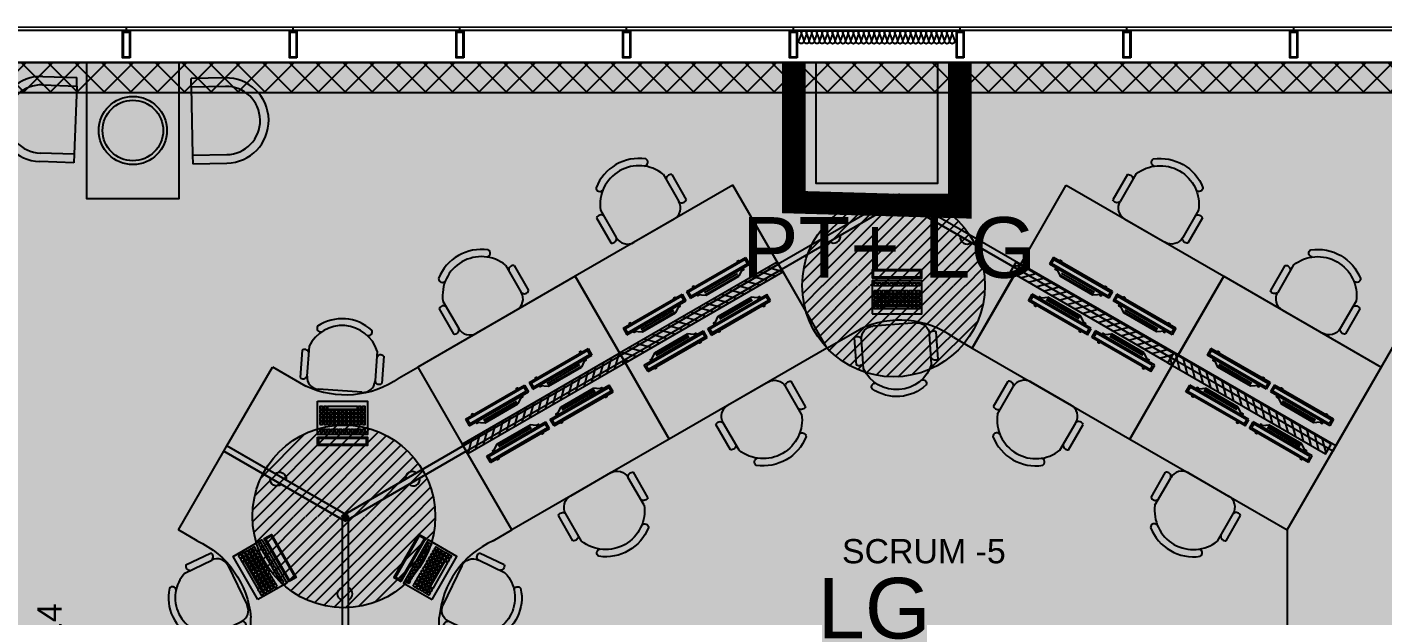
# Model space of a CAD drawing. Header units: millimetres. Extents: x 4688743 to 4806056, y -3017657 to -2960297.
# Drawn here: x 4718546 to 4727490, y -2969417 to -2965533 of the extents above; entities that cross this region are included whole.
import ezdxf

# ---------------------------------------------------------------- set-up
doc = ezdxf.new("R2010")
doc.units = ezdxf.units.MM
doc.header["$MEASUREMENT"] = 0
doc.linetypes.add('CONTINU', pattern=[0])
for name, color, linetype in [('a-col', 3, 'Continuous'), ('a-hat col', 254, 'Continuous'), ('a-spandral panel', 151, 'Continuous'), ('glazing', 5, 'Continuous'), ('i floor', 252, 'Continuous'), ('I-CEIL', 11, 'CONTINU'), ('I-CHAR', 100, 'Continuous'), ('I-CLNG PELMET', 20, 'Continuous'), ('I-CLNG-GRID', 31, 'Continuous'), ('I-EQPM', 20, 'Continuous'), ('I-EQPN', 93, 'Continuous'), ('I-FINISHES', 174, 'Continuous'), ('I-FLOOR', 8, 'Continuous'), ('I-FURN', 3, 'Continuous'), ('I-FURN-CHAIR', 20, 'Continuous'), ('I-FURN-CHAR', 2, 'Continuous'), ('I-FURN-PNLS', 147, 'Continuous'), ('I-PART', 1, 'Continuous'), ('I-TEXT', 2, 'Continuous'), ('lighting', 7, 'Continuous')]:
    doc.layers.add(name, color=color, linetype=linetype)
doc.styles.add('ROMANS', font='arial.ttf', dxfattribs={"height": 175})
doc.linetypes.add('FENCELINE2', pattern='A,6.35,-2.54,[132,ltypeshp.shx,S=2.54,R=0,X=-2.54,Y=0],-2.54,25.4', length=36.83)
doc.linetypes.add('ZIGZAG', pattern='A,0.0001,-0.2,[131,ltypeshp.shx,S=0.2,R=0,X=-0.2,Y=0],-0.4,[131,ltypeshp.shx,S=0.2,R=180,X=0.2,Y=0],-0.2', length=0.8001)

# ---------------------------------------------------------------- blocks, each defined once
blk = doc.blocks.new('PROFILE_GLZ_MULI_END')
at = {"color": 4}
blk.add_lwpolyline([(25, -25), (25, 0)], dxfattribs=at)
for points in [[(50, -200), (0, -200), (0, -25), (50, -25)], [(45, -195), (5, -195), (5, -30), (45, -30)]]:
    blk.add_lwpolyline(points, close=True, dxfattribs=at)
blk = doc.blocks.new('SP')
at = {"layer": 'a-spandral panel'}
for p, q in [((32124.2, -28116, 0), (32095.8, -28105.2, 0)), ((32124.2, -28116, 0), (32095.8, -28105.2, 0)), ((32124.2, -28117.6, 0), (32095.8, -28128.4, 0)), ((32124.2, -28117.6, 0), (32095.8, -28128.4, 0)), ((32124.2, -28140.8, 0), (32095.8, -28130, 0)), ((32124.2, -28140.8, 0), (32095.8, -28130, 0)), ((32124.2, -28142.4, 0), (32095.8, -28153.2, 0)), ((32124.2, -28142.4, 0), (32095.8, -28153.2, 0)), ((32124.2, -28165.6, 0), (32095.8, -28154.8, 0)), ((32124.2, -28165.6, 0), (32095.8, -28154.8, 0)), ((32124.2, -28167.2, 0), (32095.8, -28178, 0)), ((32124.2, -28167.2, 0), (32095.8, -28178, 0)), ((32124.2, -28190.5, 0), (32095.8, -28179.7, 0)), ((32124.2, -28190.5, 0), (32095.8, -28179.7, 0)), ((32124.2, -28192.1, 0), (32095.8, -28202.9, 0)), ((32124.2, -28192.1, 0), (32095.8, -28202.9, 0)), ((32124.2, -28215.3, 0), (32095.8, -28204.5, 0)), ((32124.2, -28215.3, 0), (32095.8, -28204.5, 0)), ((32124.2, -28216.9, 0), (32095.8, -28227.7, 0)), ((32124.2, -28216.9, 0), (32095.8, -28227.7, 0)), ((32124.2, -28240.1, 0), (32095.8, -28229.3, 0)), ((32124.2, -28240.1, 0), (32095.8, -28229.3, 0)), ((32124.2, -28241.8, 0), (32095.8, -28252.5, 0)), ((32124.2, -28241.8, 0), (32095.8, -28252.5, 0)), ((32124.2, -28265, 0), (32095.8, -28254.2, 0)), ((32124.2, -28265, 0), (32095.8, -28254.2, 0)), ((32124.2, -28266.6, 0), (32095.8, -28277.4, 0)), ((32124.2, -28266.6, 0), (32095.8, -28277.4, 0)), ((32124.2, -28289.8, 0), (32095.8, -28279, 0)), ((32124.2, -28289.8, 0), (32095.8, -28279, 0)), ((32124.2, -28291.4, 0), (32095.8, -28302.2, 0)), ((32124.2, -28291.4, 0), (32095.8, -28302.2, 0)), ((32124.2, -28314.7, 0), (32095.8, -28303.9, 0)), ((32124.2, -28314.7, 0), (32095.8, -28303.9, 0)), ((32124.2, -28314.7, 0), (32095.8, -28303.9, 0)), ((32124.2, -28314.7, 0), (32095.8, -28303.9, 0)), ((32124.2, -28316.3, 0), (32095.8, -28327.1, 0)), ((32124.2, -28316.3, 0), (32095.8, -28327.1, 0)), ((32124.2, -28316.3, 0), (32095.8, -28327.1, 0)), ((32124.2, -28316.3, 0), (32095.8, -28327.1, 0)), ((32124.2, -28339.5, 0), (32095.8, -28328.7, 0)), ((32124.2, -28339.5, 0), (32095.8, -28328.7, 0)), ((32124.2, -28341.1, 0), (32095.8, -28351.9, 0)), ((32124.2, -28341.1, 0), (32095.8, -28351.9, 0)), ((32124.2, -28364.4, 0), (32095.8, -28353.6, 0)), ((32124.2, -28364.4, 0), (32095.8, -28353.6, 0)), ((32124.2, -28366, 0), (32095.8, -28376.8, 0)), ((32124.2, -28389.2, 0), (32095.8, -28378.4, 0)), ((32124.2, -28389.2, 0), (32095.8, -28378.4, 0)), ((32124.2, -28390.8, 0), (32095.8, -28401.6, 0)), ((32124.2, -28390.8, 0), (32095.8, -28401.6, 0)), ((32124.2, -28414, 0), (32095.8, -28403.2, 0)), ((32124.2, -28414, 0), (32095.8, -28403.2, 0)), ((32124.2, -28415.6, 0), (32095.8, -28426.4, 0)), ((32124.2, -28415.6, 0), (32095.8, -28426.4, 0)), ((32124.2, -28438.9, 0), (32095.8, -28428.1, 0)), ((32124.2, -28438.9, 0), (32095.8, -28428.1, 0)), ((32124.2, -28440.5, 0), (32095.8, -28451.3, 0)), ((32124.2, -28440.5, 0), (32095.8, -28451.3, 0)), ((32124.2, -28463.7, 0), (32095.8, -28452.9, 0)), ((32124.2, -28463.7, 0), (32095.8, -28452.9, 0)), ((32124.2, -28465.3, 0), (32095.8, -28476.1, 0)), ((32124.2, -28465.3, 0), (32095.8, -28476.1, 0)), ((32124.2, -28488.5, 0), (32095.8, -28477.7, 0)), ((32124.2, -28488.5, 0), (32095.8, -28477.7, 0)), ((32124.2, -28490.2, 0), (32095.8, -28501, 0)), ((32124.2, -28490.2, 0), (32095.8, -28501, 0)), ((32124.2, -28513.4, 0), (32095.8, -28502.6, 0)), ((32124.2, -28513.4, 0), (32095.8, -28502.6, 0)), ((32124.2, -28515, 0), (32095.8, -28525.8, 0)), ((32124.2, -28515, 0), (32095.8, -28525.8, 0)), ((32124.2, -28538.2, 0), (32095.8, -28527.4, 0)), ((32124.2, -28538.2, 0), (32095.8, -28527.4, 0)), ((32124.2, -28539.8, 0), (32095.8, -28550.6, 0)), ((32124.2, -28539.8, 0), (32095.8, -28550.6, 0)), ((32124.2, -28563.1, 0), (32095.8, -28552.3, 0)), ((32124.2, -28563.1, 0), (32095.8, -28552.3, 0)), ((32124.2, -28564.7, 0), (32095.8, -28575.5, 0)), ((32124.2, -28588, 0), (32095.8, -28577.2, 0)), ((32124.2, -28588, 0), (32095.8, -28577.2, 0)), ((32124.2, -28589.6, 0), (32095.8, -28600.4, 0)), ((32124.2, -28589.6, 0), (32095.8, -28600.4, 0)), ((32124.2, -28612.8, 0), (32095.8, -28602, 0)), ((32124.2, -28612.8, 0), (32095.8, -28602, 0)), ((32124.2, -28614.4, 0), (32095.8, -28625.2, 0)), ((32124.2, -28614.4, 0), (32095.8, -28625.2, 0)), ((32124.2, -28637.7, 0), (32095.8, -28626.9, 0)), ((32124.2, -28637.7, 0), (32095.8, -28626.9, 0)), ((32124.2, -28639.3, 0), (32095.8, -28650.1, 0)), ((32124.2, -28639.3, 0), (32095.8, -28650.1, 0)), ((32124.2, -28662.5, 0), (32095.8, -28651.7, 0)), ((32124.2, -28662.5, 0), (32095.8, -28651.7, 0)), ((32124.2, -28664.1, 0), (32095.8, -28674.9, 0)), ((32124.2, -28664.1, 0), (32095.8, -28674.9, 0)), ((32124.2, -28687.4, 0), (32095.8, -28676.6, 0)), ((32124.2, -28689, 0), (32095.8, -28699.8, 0)), ((32124.2, -28712.2, 0), (32095.8, -28701.4, 0)), ((32124.2, -28713.8, 0), (32095.8, -28724.6, 0)), ((32124.2, -28737, 0), (32095.8, -28726.2, 0)), ((32124.2, -28738.6, 0), (32095.8, -28749.4, 0)), ((32124.2, -28761.9, 0), (32095.8, -28751.1, 0)), ((32124.2, -28763.5, 0), (32095.8, -28774.3, 0)), ((32124.2, -28786.7, 0), (32095.8, -28775.9, 0)), ((32124.2, -28788.3, 0), (32095.8, -28799.1, 0)), ((32124.2, -28811.5, 0), (32095.8, -28800.7, 0)), ((32124.2, -28813.1, 0), (32095.8, -28823.9, 0)), ((32124.2, -28836.4, 0), (32095.8, -28825.6, 0)), ((32124.2, -28838, 0), (32095.8, -28848.8, 0))]:
    blk.add_line(p, q, dxfattribs=at)
at = {"layer": 'a-spandral panel', "extrusion": (0, 0, -1)}
for centre, major_axis, start_param, end_param in [((32091.4, -28116.8, 0), (12.4, 0.1), 1.213288, 5.080477), ((32128.6, -28104.4, 0), (-12.4, 0), 3.039863, 5.075357), ((32091.4, -28141.6, 0), (12.4, 0.1), 1.213288, 5.080477), ((32091.4, -28166.4, 0), (12.4, 0.1), 1.213288, 5.080477), ((32128.6, -28129.2, 0), (-12.4, 0), 1.207828, 5.075357), ((32128.6, -28154, 0), (-12.4, 0), 1.207828, 5.075357), ((32128.6, -28178.9, 0), (-12.4, 0), 1.207828, 5.075357), ((32091.4, -28191.3, 0), (12.4, 0.1), 1.213288, 5.080477), ((32091.4, -28216.1, 0), (12.4, 0.1), 1.213288, 5.080477), ((32091.4, -28240.9, 0), (-12.4, 0.3), 4.32193, 8.189119), ((32128.6, -28203.7, 0), (-12.4, 0), 1.207828, 5.075357), ((32128.6, -28228.5, 0), (12.4, 0.1), 4.360844, 8.228374), ((32128.6, -28253.4, 0), (-12.4, 0), 1.207828, 5.075357), ((32091.4, -28265.8, 0), (-12.4, 0.3), 4.32193, 8.189119), ((32091.4, -28290.6, 0), (12.4, 0.2), 1.224344, 5.091533), ((32091.4, -28315.5, 0), (12.4, 0.1), 1.213288, 5.080477), ((32091.4, -28315.5, 0), (12.4, 0.1), 1.213288, 5.080477), ((32128.6, -28278.2, 0), (-12.4, 0), 1.207828, 5.075357), ((32128.6, -28303.1, 0), (12.4, 0.1), 4.360844, 8.228374), ((32091.4, -28340.3, 0), (12.4, 0.1), 1.213288, 5.080477), ((32091.4, -28365.2, 0), (-12.4, 0.1), 4.344301, 8.21149), ((32128.6, -28327.9, 0), (12.4, 0.1), 4.360844, 8.228374), ((32128.6, -28352.7, 0), (-12.4, 0), 1.207828, 5.075357), ((32128.6, -28377.6, 0), (-12.4, 0), 1.207828, 5.075357), ((32091.4, -28390, 0), (12.4, 0.1), 1.213288, 5.080477), ((32091.4, -28414.8, 0), (12.4, 0.1), 1.213288, 5.080477), ((32091.4, -28439.7, 0), (-12.4, 0.1), 4.344301, 8.21149), ((32128.6, -28402.4, 0), (12.4, 0.1), 4.360844, 8.228374), ((32128.6, -28427.2, 0), (-12.4, 0), 1.207828, 5.075357), ((32091.4, -28464.5, 0), (-12.4, 0.1), 4.344301, 8.21149), ((32091.4, -28489.4, 0), (12.4, 0.1), 1.213288, 5.080477), ((32128.6, -28452.1, 0), (-12.4, 0), 1.207828, 5.075357), ((32128.6, -28476.9, 0), (-12.4, 0), 1.207828, 5.075357), ((32128.6, -28501.8, 0), (12.4, 0.1), 4.360844, 8.228374), ((32091.4, -28563.9, 0), (12.4, 0.2), 2.415472, 5.091533), ((32091.4, -28514.2, 0), (-12.4, 0.3), 4.32193, 8.189119), ((32091.4, -28539, 0), (-12.4, 0.3), 4.32193, 8.189119), ((32091.4, -28563.9, 0), (-12.4, 0.3), 4.32193, 8.189119), ((32128.6, -28526.6, 0), (-12.4, 0), 1.207828, 5.075357), ((32128.6, -28551.5, 0), (-12.4, 0), 1.207828, 5.075357), ((32128.6, -28576.4, 0), (-12.4, 0), 1.207828, 5.075357), ((32091.4, -28588.8, 0), (-12.4, 0.1), 4.344301, 8.21149), ((32091.4, -28613.6, 0), (12.4, 0.1), 1.213288, 5.080477), ((32091.4, -28638.5, 0), (-12.4, 0.3), 4.32193, 8.189119), ((32128.6, -28601.2, 0), (-12.4, 0), 1.207828, 5.075357), ((32128.6, -28626.1, 0), (12.4, 0.1), 4.360844, 8.228374), ((32091.4, -28663.3, 0), (-12.4, 0.3), 4.32193, 8.189119), ((32091.4, -28688.2, 0), (-12.4, 0.3), 4.32193, 8.189119), ((32128.6, -28650.9, 0), (-12.4, 0), 1.207828, 5.075357), ((32128.6, -28675.7, 0), (-12.4, 0), 1.207828, 5.075357), ((32128.6, -28675.7, 0), (-12.4, 0), 1.207828, 5.075357), ((32128.6, -28700.6, 0), (-12.4, 0), 1.207828, 5.075357), ((32128.6, -28700.6, 0), (-12.4, 0), 1.207828, 5.075357), ((32091.4, -28713, 0), (-12.4, 0.3), 4.32193, 8.189119), ((32091.4, -28737.8, 0), (-12.4, 0.3), 4.32193, 8.189119), ((32091.4, -28762.7, 0), (-12.4, 0.3), 4.32193, 8.189119), ((32128.6, -28725.4, 0), (-12.4, 0), 1.207828, 5.075357), ((32128.6, -28725.4, 0), (-12.4, 0), 1.207828, 5.075357), ((32128.6, -28750.2, 0), (-12.4, 0), 1.207828, 5.075357), ((32128.6, -28750.2, 0), (-12.4, 0), 1.207828, 5.075357), ((32091.4, -28787.5, 0), (-12.4, 0.3), 4.32193, 8.189119), ((32091.4, -28812.3, 0), (-12.4, 0.3), 4.32193, 8.189119), ((32128.6, -28775.1, 0), (-12.4, 0), 1.207828, 5.075357), ((32128.6, -28775.1, 0), (-12.4, 0), 1.207828, 5.075357), ((32128.6, -28799.9, 0), (-12.4, 0), 1.207828, 3.817737), ((32128.6, -28799.9, 0), (-12.4, 0), 1.207828, 5.075357), ((32128.6, -28799.9, 0), (-12.4, 0), 1.207828, 5.075357), ((32128.6, -28824.7, 0), (-12.4, 0), 1.207828, 3.817737), ((32091.4, -28837.2, 0), (-12.4, 0.3), 4.32193, 8.189119), ((32128.6, -28849.6, 0), (-12.4, 0), 1.207828, 3.817737)]:
    blk.add_ellipse(centre, major_axis=major_axis, ratio=1, start_param=start_param, end_param=end_param, dxfattribs=at)
blk = doc.blocks.new('I-SMON')
at = {"layer": 'I-EQPM'}
for p, q in [((266.7, 10.9), (-183.3, 10.9)), ((-183.3, 10.9), (-183.3, -39.1)), ((266.7, 10.9), (266.7, -39.1)), ((266.7, -39.1), (-183.3, -39.1)), ((-133.3, -39.1), (-83.3, -74.1)), ((166.7, -74.1), (-83.3, -74.1)), ((216.7, -39.1), (166.7, -74.1))]:
    blk.add_line(p, q, dxfattribs=at)
at = {"layer": 'I-EQPM', "color": 8}
for p, q in [((166.7, -54), (-83.3, -54)), ((166.7, -67.4), (-83.3, -67.4))]:
    blk.add_line(p, q, dxfattribs=at)
blk.add_lwpolyline([(256.7, -29.1), (-173.3, -29.1), (-173.3, 0.9), (256.7, 0.9)], close=True, dxfattribs=at)
at = {"layer": 'I-EQPM'}
for points in [[(-123.3, 10.9), (-123.3, 18.4), (-133.3, 18.4), (-133.3, 10.9)], [(206.7, 10.9), (206.7, 18.4), (216.7, 18.4), (216.7, 10.9)], [(-123.3, -46.1), (-123.3, -50.4), (-133.3, -50.4), (-133.3, -39.1)], [(206.7, -46.1), (206.7, -50.4), (216.7, -50.4), (216.7, -39.1)]]:
    blk.add_lwpolyline(points, dxfattribs=at)
blk = doc.blocks.new('I-CHAR')
at = {"layer": 'I-FURN-CHAR', "color": 0}
for p, q in [((-438.2, 234.5), (-234.5, 438.2)), ((19.2, 299), (-120, 438.2)), ((30.3, 351.6), (-97.7, 479.5)), ((-351.6, -30.3), (-479.5, 97.7)), ((-299, -19.2), (-438.2, 120))]:
    blk.add_line(p, q, dxfattribs=at)
for centre, radius, start, end in [((-177.3, 380.9), 81, 45, 135), ((-95.3, 451), 28.6, 94.80348, 202.85849), ((1.7, 354), 28.6, 247.14151, 355.19652), ((-203, 203), 242, 246.63139, 23.36861), ((-380.9, 177.3), 81, 135, 225), ((-203, 203), 287, 276.456, 353.544), ((59.3, 164.7), 23.7, 13.6623, 155.9702), ((-451, 95.3), 28.6, 67.14151, 175.19652), ((-354, -1.7), 28.6, 274.80348, 22.85849), ((-164.7, -59.3), 23.7, 114.0298, 256.3377)]:
    blk.add_arc(centre, radius, start, end, dxfattribs=at)
blk = doc.blocks.new('1200X750MM')
at = {"color": 177}
for p, q in [((4894824.7, -2990642.5), (4894824.7, -2990682.5)), ((4896024.7, -2990642.5), (4896024.7, -2990682.5))]:
    blk.add_line(p, q, dxfattribs=at)
at = {"layer": 'I-FURN'}
for p, q in [((4894824.7, -2990042.5), (4896024.7, -2990042.5)), ((4894824.7, -2990642.5), (4894824.7, -2990042.5)), ((4896024.7, -2990042.5), (4896024.7, -2990642.5)), ((4896024.7, -2990642.5), (4894824.7, -2990642.5))]:
    blk.add_line(p, q, dxfattribs=at)
at = {"layer": 'I-FURN', "color": 177}
for p, q in [((4896024.7, -2990642.5), (4894824.7, -2990642.5)), ((4896024.7, -2990682.5), (4894824.7, -2990682.5))]:
    blk.add_line(p, q, dxfattribs=at)
at = {"layer": 'I-EQPN'}
for p in [(4895173.2, -2990508.3, 0), (4895656.8, -2990508.3, 0)]:
    blk.add_blockref('I-SMON', p, dxfattribs=at)
at = {"layer": 'I-FURN-CHAIR', "extrusion": (0, 0, -1), "xscale": 1.058823529411668, "yscale": 1.058823529411668, "zscale": -1.058823529411765, "rotation": 135.0000000000092}
blk.add_blockref('I-CHAR', (-4895424.7, -2989538.8), dxfattribs=at)
blk = doc.blocks.new('I-LTOP')
at = {"linetype": 'Continuous'}
for points in [[(-225, 325), (225, 325), (225, 400), (-225, 400)], [(-225, 0), (225, 0), (225, 300), (-225, 300)]]:
    blk.add_lwpolyline(points, close=True, dxfattribs=at)
at = {"color": 8, "linetype": 'Continuous'}
for points in [[(-215, 335), (215, 335), (215, 390), (-215, 390)], [(-205, 281), (-180, 281), (-180, 256), (-205, 256)], [(-170, 281), (-145, 281), (-145, 256), (-170, 256)], [(-135, 281), (-110, 281), (-110, 256), (-135, 256)], [(-100, 281), (-75, 281), (-75, 256), (-100, 256)], [(-65, 281), (-40, 281), (-40, 256), (-65, 256)], [(-30, 281), (-5, 281), (-5, 256), (-30, 256)], [(5, 281), (30, 281), (30, 256), (5, 256)], [(40, 281), (65, 281), (65, 256), (40, 256)], [(75, 281), (100, 281), (100, 256), (75, 256)], [(110, 281), (135, 281), (135, 256), (110, 256)], [(145, 281), (170, 281), (170, 256), (145, 256)], [(180, 281), (205, 281), (205, 256), (180, 256)], [(-205, 211), (-180, 211), (-180, 186), (-205, 186)], [(-205, 176), (-180, 176), (-180, 151), (-205, 151)], [(-205, 141), (-180, 141), (-180, 116), (-205, 116)], [(-170, 211), (-145, 211), (-145, 186), (-170, 186)], [(-170, 176), (-145, 176), (-145, 151), (-170, 151)], [(-170, 141), (-145, 141), (-145, 116), (-170, 116)], [(-135, 211), (-110, 211), (-110, 186), (-135, 186)], [(-135, 176), (-110, 176), (-110, 151), (-135, 151)], [(-135, 141), (-110, 141), (-110, 116), (-135, 116)], [(-100, 211), (-75, 211), (-75, 186), (-100, 186)], [(-100, 176), (-75, 176), (-75, 151), (-100, 151)], [(-100, 141), (-75, 141), (-75, 116), (-100, 116)], [(-65, 211), (-40, 211), (-40, 186), (-65, 186)], [(-65, 176), (-40, 176), (-40, 151), (-65, 151)], [(-65, 141), (-40, 141), (-40, 116), (-65, 116)], [(-30, 211), (-5, 211), (-5, 186), (-30, 186)], [(-30, 176), (-5, 176), (-5, 151), (-30, 151)], [(-30, 141), (-5, 141), (-5, 116), (-30, 116)], [(5, 211), (30, 211), (30, 186), (5, 186)], [(5, 176), (30, 176), (30, 151), (5, 151)], [(5, 141), (30, 141), (30, 116), (5, 116)], [(40, 211), (65, 211), (65, 186), (40, 186)], [(40, 176), (65, 176), (65, 151), (40, 151)], [(40, 141), (65, 141), (65, 116), (40, 116)], [(75, 211), (100, 211), (100, 186), (75, 186)], [(75, 176), (100, 176), (100, 151), (75, 151)], [(75, 141), (100, 141), (100, 116), (75, 116)], [(110, 211), (135, 211), (135, 186), (110, 186)], [(110, 176), (135, 176), (135, 151), (110, 151)], [(110, 141), (135, 141), (135, 116), (110, 116)], [(145, 211), (170, 211), (170, 186), (145, 186)], [(145, 176), (170, 176), (170, 151), (145, 151)], [(145, 141), (170, 141), (170, 116), (145, 116)], [(180, 211), (205, 211), (205, 186), (180, 186)], [(180, 176), (205, 176), (205, 151), (180, 151)], [(180, 141), (205, 141), (205, 116), (180, 116)], [(-205, 106), (-180, 106), (-180, 81), (-205, 81)], [(-205, 71), (-180, 71), (-180, 46), (-205, 46)], [(-170, 106), (-145, 106), (-145, 81), (-170, 81)], [(-170, 71), (-145, 71), (-145, 46), (-170, 46)], [(-135, 106), (-110, 106), (-110, 81), (-135, 81)], [(-135, 71), (135, 71), (135, 46), (-135, 46)], [(-100, 106), (-75, 106), (-75, 81), (-100, 81)], [(-65, 106), (-40, 106), (-40, 81), (-65, 81)], [(-30, 106), (-5, 106), (-5, 81), (-30, 81)], [(5, 106), (30, 106), (30, 81), (5, 81)], [(40, 106), (65, 106), (65, 81), (40, 81)], [(75, 106), (100, 106), (100, 81), (75, 81)], [(110, 106), (135, 106), (135, 81), (110, 81)], [(145, 106), (170, 106), (170, 81), (145, 81)], [(145, 71), (170, 71), (170, 46), (145, 46)], [(180, 106), (205, 106), (205, 81), (180, 81)], [(180, 71), (205, 71), (205, 46), (180, 46)]]:
    blk.add_lwpolyline(points, close=True, dxfattribs=at)
blk = doc.blocks.new('120 deg')
at = {"layer": 'I-FURN'}
for p, q in [((0, -43.3), (-779.4, -493.3)), ((779.4, -493.3), (0, -43.3)), ((-779.4, -493.3), (-479.4, -1012.9)), ((479.4, -1012.9), (779.4, -493.3)), ((-478.9, -1013.8), (-258.7, -887.6)), ((356.2, -941.8), (479.4, -1012.9))]:
    blk.add_line(p, q, dxfattribs=at)
for centre, radius, start, end in [((-432.5, -276.4), 43.6, 229.30903, 10.69097), ((444.2, -283.1), 43.6, 169.30903, 310.69097), ((2.6, -1438.8), 610, 54.5643, 115.35787)]:
    blk.add_arc(centre, radius, start, end, dxfattribs=at)
at = {"layer": 'I-FURN-PNLS'}
for p, q in [((0, 2.9), (-799.4, -458.7)), ((0, -43.3), (0, 2.9)), ((0, 2.9), (799.4, -458.7)), ((0, -43.3), (-779.4, -493.3)), ((0, -43.3), (-20, -8.7)), ((0, -43.3), (20, -8.7)), ((0, -43.3), (779.4, -493.3)), ((-799.4, -458.7), (-779.4, -493.3)), ((779.4, -493.3), (799.4, -458.7))]:
    blk.add_line(p, q, dxfattribs=at)
at = {"layer": 'I-EQPM', "xscale": 0.7289999993517995, "yscale": 0.7289999993517995, "zscale": 0.7289999993517995}
blk.add_blockref('I-LTOP', (-16.9, -787.8), dxfattribs=at)
at = {"layer": 'I-FURN', "extrusion": (0, 0, -1), "zscale": -1, "rotation": 310.8322319987356}
blk.add_blockref('I-CHAR', (-2, -1331.7), dxfattribs=at)
blk = doc.blocks.new('A$C14136a1b')
at = {"layer": 'I-CHAR'}
for p, q in [((514, 742.8), (516, 799)), ((1270, 736.7), (1268.9, 792.9)), ((498.2, 293), (496.2, 236.8)), ((1278.5, 286.8), (1279.6, 230.5))]:
    blk.add_line(p, q, dxfattribs=at)
at = {"layer": 'I-CHAR', "elevation": 0}
blk.add_lwpolyline([(581.2, 900.1), (1188.2, 900.1), (1188.2, 0), (581.2, 0)], close=True, dxfattribs=at)
at = {"layer": 'I-CHAR'}
for points in [[(291.1, 806.9), (516, 799)], [(289.2, 750.7), (514, 742.8), (498.2, 293), (273.3, 300.9)], [(1493.9, 797.2), (1268.9, 792.9)], [(1494.9, 741), (1270, 736.7), (1278.5, 286.8), (1503.5, 291)], [(496.2, 236.8), (271.4, 244.7)], [(1279.6, 230.5), (1504.6, 234.8)]]:
    blk.add_lwpolyline(points, dxfattribs=at)
for centre, radius, start, end in [((281.2, 525.8), 281.3, 87.98733, 267.98733), ((281.2, 525.8), 225, 87.98733, 267.98733), ((1499.2, 516), 281.3, 271.09138, 91.09138), ((1499.2, 516), 225, 271.09138, 91.09138)]:
    blk.add_arc(centre, radius, start, end, dxfattribs=at)
blk = doc.blocks.new('TE')
at = {"layer": 'lighting'}
h = blk.add_hatch(dxfattribs=at)
h.set_pattern_fill('ANSI31', color=256, scale=444.659501, angle=180)
h.set_pattern_definition([(225, (521058.506, -328391.95), (39.3027186, -39.3027186), [])])
edge = h.paths.add_edge_path()
edge.add_arc((4707750.4, -2967012.9), 602.6, 0, 360)
edge = h.paths.add_edge_path(flags=17)
edge.add_arc((4707750.4, -1393315.7), 1573697.3, 269.9804879, 270.0195121, ccw=False)
edge.add_arc((4707750.4, -2932028.5), 34988.5, 269.12236, 270.87764)
at = {"layer": 'lighting', "color": 6}
blk.add_circle((4707750.4, -2967012.9, 0), 602.6, dxfattribs=at)
blk = doc.blocks.new('f')
at = {"layer": 'lighting'}
h = blk.add_hatch(dxfattribs=at)
h.set_pattern_fill('ANSI31', color=2, scale=333, angle=180)
h.paths.add_polyline_path([(4696707.9, -2963336), (4697907.9, -2963336), (4697907.9, -2963411), (4696707.9, -2963411)])
blk.add_lwpolyline([(4696707.9, -2963336), (4697907.9, -2963336), (4697907.9, -2963411), (4696707.9, -2963411)], close=True, dxfattribs=at)

msp = doc.modelspace()

# ---------------------------------------------------------------- hatches: boundary and pattern name
at = {"layer": 'a-hat col'}
h = msp.add_hatch(color=256, dxfattribs=at)
h.paths.add_polyline_path([(4752351.8, -2973566.3), (4752801.8, -2973566.3), (4752801.8, -2975266.8), (4751253.1, -2975266.8), (4751253.1, -2974666.8), (4752351.8, -2974666.8)])
h.paths.add_polyline_path([(4734146.9, -2973515.6), (4734148.5, -2973965.1), (4735551.8, -2973965.1), (4735550.2, -2973515.6)])
h.paths.add_polyline_path([(4734148.5, -2965764.9), (4734148.5, -2966214.9), (4735551.8, -2966214.9), (4735551.8, -2965764.9)])
h.paths.add_polyline_path([(4741354.2, -2968650.5), (4741054.2, -2968650.5), (4741054.2, -2970044.1), (4741354.2, -2970044.1)])
h.paths.add_polyline_path([(4742904.2, -2968650.5), (4742604.2, -2968650.5), (4742604.2, -2970044.1), (4742904.2, -2970044.1)])
h.paths.add_polyline_path([(4744104.3, -2965764.9), (4744104.3, -2966064.9), (4742604.2, -2966064.9), (4742604.2, -2965764.9)])
h.paths.add_polyline_path([(4743251.9, -2974464.6), (4744051.9, -2974464.6), (4744051.9, -2975264.6), (4743251.9, -2975264.6)])
h.paths.add_polyline_path([(4734751.8, -2974464.6), (4735551.8, -2974464.6), (4735551.8, -2975264.6), (4734751.8, -2975264.6)])
h.paths.add_polyline_path([(4752651.8, -2965764.6), (4751253.1, -2965764.6), (4751253.1, -2967764.6), (4751553.1, -2967764.6), (4751553.1, -2966064.6), (4752651.8, -2966064.6)])
h.paths.add_polyline_path([(4747653.1, -2967764.6), (4747953.1, -2967764.6), (4747953.1, -2965764.6), (4747653.1, -2965764.6)])
h.paths.add_polyline_path([(4723751.8, -2965765.3), (4724551.8, -2965765.3), (4724551.8, -2966565.3), (4723751.8, -2966565.3)])
h.paths.add_polyline_path([(4712751.8, -2965765.3), (4713551.8, -2965765.3), (4713551.8, -2966565.3), (4712751.8, -2966565.3)])
h.paths.add_polyline_path([(4751751.8, -2984664.6), (4752551.8, -2984664.6), (4752551.8, -2985464.6), (4751751.8, -2985464.6)])
h.paths.add_polyline_path([(4743251.9, -2984664.6), (4744051.9, -2984664.6), (4744051.9, -2985464.6), (4743251.9, -2985464.6)])
h.paths.add_polyline_path([(4723751.8, -2973664.6), (4724551.8, -2973664.6), (4724551.8, -2974464.6), (4723751.8, -2974464.6)])
h.paths.add_polyline_path([(4712751.8, -2984664.6), (4713551.8, -2984664.6), (4713551.8, -2985464.6), (4712751.8, -2985464.6)])
h.paths.add_polyline_path([(4712751.8, -2973664.6), (4713551.8, -2973664.6), (4713551.8, -2974464.6), (4712751.8, -2974464.6)])
h.paths.add_polyline_path([(4734751.8, -2984664.6), (4735551.8, -2984664.6), (4735551.8, -2985464.6), (4734751.8, -2985464.6)])
h.paths.add_polyline_path([(4747553.1, -2975264.1), (4747953.1, -2975264.1), (4747953.1, -2973964.1), (4747553.1, -2973964.1)])
h.paths.add_polyline_path([(4723751.8, -2984664.6), (4724551.8, -2984664.6), (4724551.8, -2985464.6), (4723751.8, -2985464.6)])
at = {"layer": 'I-CEIL', "linetype": 'ByBlock'}
h = msp.add_hatch(dxfattribs=at)
h.set_pattern_fill('AR-CONC', color=152, scale=100, double=1)
h.set_pattern_definition([(50, (0, 0), (717.26018, -62.752135), [75, -825]), (355, (0, 0), (-138.75133, 752.19213), [60, -660]), (100.451444, (59.8, -5.2), (578.50885, 689.43999), [63.74019, -701.14211]), (46.1842, (0, 200), (1067.24133, -165.51928), [112.5, -1237.5]), (96.635635, (88.9, 186.2), (934.66195, 974.1186), [95.61034, -1051.71376]), (351.184164, (0, 200), (934.66195, 974.1186), [90, -990]), (21, (100, 150), (596.90705, -402.61889), [75, -825]), (326, (100, 150), (243.31533, 725.150045), [60, -660]), (71.451445, (149.74, 116.45), (840.22238, 322.53115), [63.74019, -701.14211]), (37.5, (0, 0), (12.159855, 332.893854), [0, -652, 0, -670, 0, -662.5]), (7.5, (0, 0), (263.069537, 394.411712), [0, -382, 0, -637, 0, -252.5]), (327.5, (-223, 0), (533.822436, -22.554872), [0, -250, 0, -780, 0, -1035]), (317.5, (-323, 0), (583.18617, 100.104982), [0, -325, 0, -518, 0, -735])])
edge = h.paths.add_edge_path()
edge.add_line((4729096.1, -2975264.6), (4729080.8, -2965965.9))
edge.add_line((4729080.8, -2965965.9), (4724551.8, -2965965.9))
edge.add_line((4724551.8, -2965965.9), (4724551.8, -2966565.3))
edge.add_line((4724551.8, -2966565.3), (4723751.8, -2966565.3))
edge.add_line((4723751.8, -2966565.3), (4723751.8, -2965965.9))
edge.add_line((4723751.8, -2965965.9), (4713551.8, -2965966))
edge.add_line((4713551.8, -2965966), (4713551.8, -2966565.3))
edge.add_line((4713551.8, -2966565.3), (4712751.8, -2966565.3))
edge.add_line((4712751.8, -2966565.3), (4712751.8, -2965966))
edge.add_line((4712751.8, -2965966), (4702551.8, -2965966.1))
edge.add_line((4702551.8, -2965966.1), (4702551.8, -2966565.3))
edge.add_line((4702551.8, -2966565.3), (4702551.9, -2969440.8))
edge.add_line((4702551.9, -2969440.8), (4704051.7, -2969440.8))
edge.add_line((4704051.7, -2969440.8), (4704051.8, -2973264.7))
edge.add_arc((4706051.8, -2973264.6), 2000, 180.00182, 270)
edge.add_line((4706051.8, -2975264.6), (4729096.1, -2975264.6))
h.paths.add_polyline_path([(4694606.8, -2965966.1), (4702401.8, -2965966.1), (4702401.8, -2969440.8), (4694606.8, -2969440.8)])
at = {"layer": 'I-CLNG PELMET'}
h = msp.add_hatch(dxfattribs=at)
h.set_pattern_fill('ANSI37', color=256, scale=1000)
h.paths.add_polyline_path([(4691651.8, -2965765.9), (4729094.8, -2965765.9), (4729094.8, -2965965.9), (4691651.8, -2965965.9)])
at = {"layer": 'I-FLOOR'}
h = msp.add_hatch(dxfattribs=at)
h.set_pattern_fill('ANSI38', color=152, scale=1000)
h.paths.add_polyline_path([(4714305, -2975264.6), (4709511.7, -2975264.6), (4712444.5, -2973666.9), (4714305, -2973666.9)], flags=16)
h.paths.add_polyline_path([(4718581, -2973620.5), (4719355.5, -2973065.3), (4723436.5, -2975264.6), (4718581, -2975264.6)], flags=16)
h.paths.add_polyline_path([(4702401.8, -2965766.1), (4729076.1, -2965766.1), (4729096.1, -2972164.8), (4729096.1, -2972187.8), (4729096.1, -2975264.6), (4752652.4, -2975264.6), (4752649.5, -2976764.6), (4728720.1, -2976764.6), (4728720.1, -2978871), (4727819.3, -2978871), (4727819.3, -2976764.6), (4718351.5, -2976764.6), (4718351.6, -2980386.7), (4712082, -2980386.7), (4712082, -2982649), (4708946.6, -2982648.9), (4708946.9, -2977123), (4702551.8, -2977114.6), (4702551.8, -2970692.9), (4702401.8, -2970692.9)])
h.paths.add_polyline_path([(4736929.5, -2985266.2), (4738429.5, -2985266.2), (4738422.5, -2976767.3), (4736922.5, -2976767.3)])
h.paths.add_polyline_path([(4694606.8, -2970692.9), (4702401.8, -2970692.9), (4702401.8, -2969440.8), (4694606.8, -2969440.8)])

# ---------------------------------------------------------------- linework, layer by layer
at = {"color": 1}
msp.add_line((4702548.1, -2965764.6, 0), (4732396.1, -2965766, 0), dxfattribs=at)
at = {"color": 5}
for points in [[(4747396.1, -2965533.4), (4701596.1, -2965535.8)], [(4747396.1, -2965533.4), (4701596.1, -2965535.8)], [(4701596.1, -2965554.6), (4747396.1, -2965554.2)], [(4701596.1, -2965554.6), (4747396.1, -2965554.2)]]:
    msp.add_lwpolyline(points, dxfattribs=at)
at = {"layer": 'a-col'}
msp.add_lwpolyline([(4723751.8, -2965765.3), (4724551.8, -2965765.3), (4724551.8, -2966565.3), (4723751.8, -2966565.3)], close=True, dxfattribs=at)
at = {"layer": 'glazing', "color": 4, "elevation": 0}
for points in [[(4719226.1, -2965735.8), (4719176.1, -2965735.8), (4719176.1, -2965560.8), (4719226.1, -2965560.8)], [(4720326.1, -2965735.8), (4720276.1, -2965735.8), (4720276.1, -2965560.8), (4720326.1, -2965560.8)], [(4721426.1, -2965735.8), (4721376.1, -2965735.8), (4721376.1, -2965560.8), (4721426.1, -2965560.8)], [(4722526.1, -2965735.8), (4722476.1, -2965735.8), (4722476.1, -2965560.8), (4722526.1, -2965560.8)], [(4723626.1, -2965735.8), (4723576.1, -2965735.8), (4723576.1, -2965560.8), (4723626.1, -2965560.8)], [(4724726.1, -2965735.8), (4724676.1, -2965735.8), (4724676.1, -2965560.8), (4724726.1, -2965560.8)], [(4725826.1, -2965735.8), (4725776.1, -2965735.8), (4725776.1, -2965560.8), (4725826.1, -2965560.8)], [(4726926.1, -2965735.8), (4726876.1, -2965735.8), (4726876.1, -2965560.8), (4726926.1, -2965560.8)], [(4719221.1, -2965730.8), (4719181.1, -2965730.8), (4719181.1, -2965565.8), (4719221.1, -2965565.8)], [(4720321.1, -2965730.8), (4720281.1, -2965730.8), (4720281.1, -2965565.8), (4720321.1, -2965565.8)], [(4721421.1, -2965730.8), (4721381.1, -2965730.8), (4721381.1, -2965565.8), (4721421.1, -2965565.8)], [(4722521.1, -2965730.8), (4722481.1, -2965730.8), (4722481.1, -2965565.8), (4722521.1, -2965565.8)], [(4723621.1, -2965730.8), (4723581.1, -2965730.8), (4723581.1, -2965565.8), (4723621.1, -2965565.8)], [(4724721.1, -2965730.8), (4724681.1, -2965730.8), (4724681.1, -2965565.8), (4724721.1, -2965565.8)], [(4725821.1, -2965730.8), (4725781.1, -2965730.8), (4725781.1, -2965565.8), (4725821.1, -2965565.8)], [(4726921.1, -2965730.8), (4726881.1, -2965730.8), (4726881.1, -2965565.8), (4726921.1, -2965565.8)]]:
    msp.add_lwpolyline(points, close=True, dxfattribs=at)
for points in [[(4719201.1, -2965560.8), (4719201.1, -2965535.8)], [(4720301.1, -2965560.8), (4720301.1, -2965535.8)], [(4721401.1, -2965560.8), (4721401.1, -2965535.8)], [(4722501.1, -2965560.8), (4722501.1, -2965535.8)], [(4723601.1, -2965560.8), (4723601.1, -2965535.8)], [(4724701.1, -2965560.8), (4724701.1, -2965535.8)], [(4725801.1, -2965560.8), (4725801.1, -2965535.8)], [(4726901.1, -2965560.8), (4726901.1, -2965535.8)]]:
    msp.add_lwpolyline(points, dxfattribs=at)
at = {"layer": 'i floor'}
msp.add_lwpolyline([(4694606.8, -2970692.9), (4694606.8, -2965766.1), (4729076.1, -2965766.1), (4729096.1, -2972164.8), (4729096.1, -2972187.8), (4729096.1, -2975264.6), (4752652.4, -2975264.6), (4752649.5, -2976839.6), (4718351.5, -2976839.6), (4718351.6, -2980386.7), (4712082, -2980386.7), (4712082, -2982649), (4708946.6, -2982648.9), (4708946.9, -2977123), (4702551.8, -2977114.6), (4702551.8, -2970692.9), (4694606.8, -2970692.9), (4694606.8, -2965766.1)], dxfattribs=at)
at = {"layer": 'I-CLNG PELMET', "elevation": 0}
msp.add_lwpolyline([(4691651.8, -2965765.9), (4729094.8, -2965765.9), (4729094.8, -2965965.9), (4691651.8, -2965965.9)], close=True, dxfattribs=at)
at = {"layer": 'I-CLNG-GRID', "elevation": 0}
for points in [[(4729080.8, -2965765.9), (4691646.8, -2965766.1)], [(4729080.8, -2965965.9), (4691646.8, -2965966.1)]]:
    msp.add_lwpolyline(points, dxfattribs=at)
at = {"layer": 'I-CLNG-GRID'}
msp.add_lwpolyline([(4729096.1, -2975264.6), (4729080.8, -2965965.9), (4724551.8, -2965965.9), (4724551.8, -2966565.3), (4723751.8, -2966565.3), (4723751.8, -2965965.9), (4713551.8, -2965966), (4713551.8, -2966565.3), (4712751.8, -2966565.3), (4712751.8, -2965966), (4702551.8, -2965966.1), (4702551.8, -2966565.3), (4702551.9, -2969440.8), (4704051.7, -2969440.8), (4704051.8, -2973264.7, 0.414204), (4706051.8, -2975264.6)], format="xyb", close=True, dxfattribs=at)
at = {"layer": 'I-FINISHES', "color": 152, "linetype": 'ZIGZAG', "ltscale": 200, "const_width": 150}
msp.add_lwpolyline([(4723601.8, -2965765.3), (4723601.8, -2966687.8), (4724701.8, -2966719.7), (4724701.8, -2965765.3)], dxfattribs=at)
at = {"layer": 'I-FURN'}
for q in [(4727618.6, -2967534.7), (4726859.1, -2971411.6)]:
    msp.add_line((4726859.2, -2968850.3), q, dxfattribs=at)
at = {"layer": 'I-PART'}
msp.add_lwpolyline([(4724626.8, -2965765.3), (4724626.8, -2966640.3), (4723676.8, -2966640.3), (4723676.8, -2965766.1)], dxfattribs=at)
at = {"layer": 'lighting'}
for radius in [225, 200]:
    msp.add_circle((4719244, -2966215.4, 0), radius, dxfattribs=at)

# ---------------------------------------------------------------- block references
at = {"layer": 'a-spandral panel', "xscale": 1.380718669246311, "yscale": 1.380718669246311, "zscale": 1.380718669246311, "rotation": 89.9963339221084}
msp.add_blockref('SP', (4684829.4, -3009932.2, 0), dxfattribs=at)
at = {"layer": 'glazing'}
for p in [(4719176.1, -2965535.8, 0), (4720276.1, -2965535.8, 0), (4721376.1, -2965535.8, 0), (4722476.1, -2965535.8, 0), (4723576.1, -2965535.8, 0), (4724676.1, -2965535.8, 0), (4725776.1, -2965535.8, 0), (4726876.1, -2965535.8, 0)]:
    msp.add_blockref('PROFILE_GLZ_MULI_END', p, dxfattribs=at)
at = {"layer": 'I-FURN'}
msp.add_blockref('A$C14136a1b', (4718359.3, -2966665.5, 0), dxfattribs=at)
at = {"layer": 'I-FURN', "extrusion": (0, 0, -1), "zscale": -1, "rotation": 330.0040860932548}
msp.add_blockref('1200X750MM', (-7467582.3, 2070092.5), dxfattribs=at)
at = {"layer": 'I-FURN'}
for name, p, rotation in [('1200X750MM', (1981019.9, 2070092.7), 330.0040860932547), ('120 deg', (4724300.9, -2966637.8), 0.00999277586519212), ('1200X750MM', (1982059.2, 2069492.9), 330.0040860932547), ('1200X750MM', (10457860.5, -3110691.3), 209.9900072156301), ('1200X750MM', (10456821.2, -3111291.1), 209.9900072156301), ('120 deg', (4720626.1, -2968759.3), 60.00181933917558)]:
    msp.add_blockref(name, p, dxfattribs=dict(at, rotation=rotation))
at = {"layer": 'I-FURN', "xscale": -1}
for name, p, rotation in [('1200X750MM', (7466542.9, 2069492.7), 29.99591390674518), ('1200X750MM', (-1009258.4, -3110691.1), 150.0099927843698), ('120 deg', (4720643.4, -2968789.3), 179.9841017831998), ('1200X750MM', (-1008219.1, -3111290.9), 150.0099927843698), ('120 deg', (4720661.1, -2968759.3), 299.9981806608244)]:
    msp.add_blockref(name, p, dxfattribs=dict(at, rotation=rotation))
at = {"layer": 'lighting'}
for p in [(16511.3, -224.7, 0), (12885.2, -1748, 0)]:
    msp.add_blockref('TE', p, dxfattribs=at)
at = {"layer": 'lighting', "color": 6, "xscale": -1}
for p, rotation in [((7309892.7, 1947279.9), 29.99302817819714), ((10276258.5, -2749637.9), 330.006971822348)]:
    msp.add_blockref('f', p, dxfattribs=dict(at, rotation=rotation))
at = {"layer": 'lighting', "color": 6}
for p, rotation in [((2138671.8, 1947279.9), 330.0069718218028), ((-827694.1, -2749637.9), 29.99302817765209)]:
    msp.add_blockref('f', p, dxfattribs=dict(at, rotation=rotation))

# ---------------------------------------------------------------- texts
at = {"layer": 'I-FINISHES', "color": 152, "linetype": 'ZIGZAG', "ltscale": 200, "insert": (4724232.9, -2966787), "char_height": 400, "width": 2301.59, "attachment_point": 2, "style": 'ROMANS'}
msp.add_mtext('PT+ LG', dxfattribs=at)
at = {"layer": 'I-FINISHES', "color": 170, "linetype": 'FENCELINE2', "ltscale": 450, "insert": (4723761.8, -2969166.3), "char_height": 400, "width": 628.939, "attachment_point": 1, "style": 'ROMANS'}
msp.add_mtext('LG', dxfattribs=at)
at = {"layer": 'I-TEXT', "insert": (4723921.5, -2969072.6), "char_height": 160, "width": 2628.611, "attachment_point": 7, "style": 'ROMANS'}
msp.add_mtext('SCRUM -5', dxfattribs=at)
at = {"layer": 'I-TEXT', "insert": (4718776, -2971303.6), "char_height": 160, "width": 2628.611, "attachment_point": 7, "rotation": 90, "style": 'ROMANS'}
msp.add_mtext('LOCKERS 2X7 =14', dxfattribs=at)

doc.saveas('drawing.dxf')
